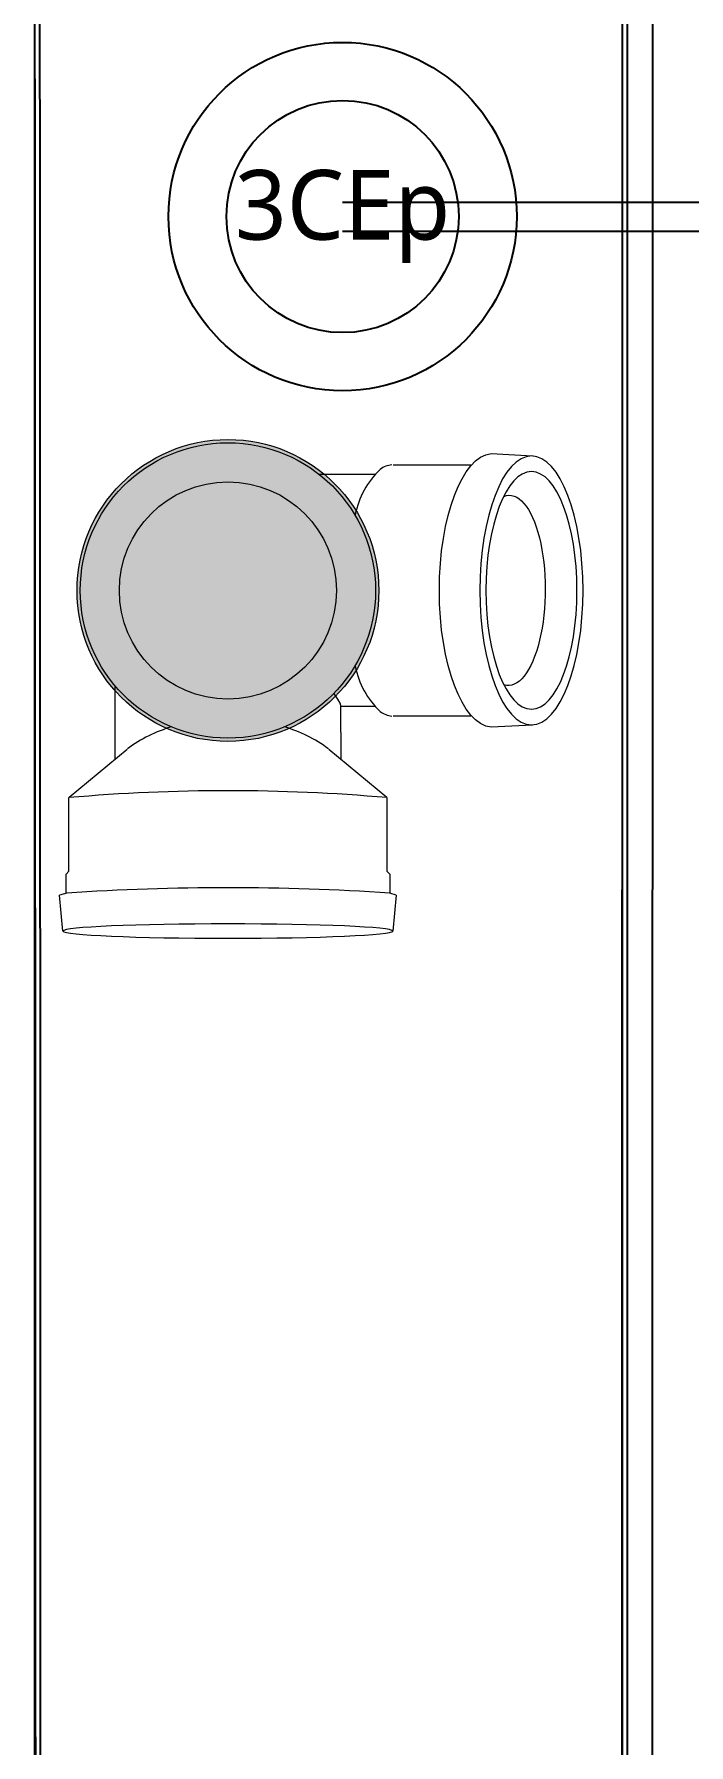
# Model space of a CAD drawing. Header units: centimetres. Extents: x 2191 to 12545, y -680 to 18662.
# Drawn here: x 10863.8 to 10891.9, y 4044.8 to 4118.4 of the extents above; entities that cross this region are included whole.
import ezdxf

# ---------------------------------------------------------------- set-up
doc = ezdxf.new("R2010")
doc.units = ezdxf.units.CM
for name, color, linetype in [('B Aménagement intérieur', 252, 'Continuous'), ('B Général', 252, 'Continuous'), ('C ANNOTATIONS-prestations', 252, 'Continuous'), ('F REMPLISSAGE-vert clair', 252, 'Continuous'), ('F REMPLISSAGE-vert foncé', 252, 'Continuous'), ('prlm-CHAUFF', 4, 'Continuous'), ('prlm-EAU-CHU', 42, 'Continuous'), ('prlm-EAU-EUEV', 25, 'Continuous'), ('prlm-GT', 242, 'Continuous')]:
    doc.layers.add(name, color=color, linetype=linetype)
doc.styles.add('prlm-chauff', font='trebucbi.ttf', dxfattribs={"height": 18})

# ---------------------------------------------------------------- blocks, each defined once
blk = doc.blocks.new('B 70.Groupe-13-1')
at = {"layer": 'B Général', "linetype": 'Continuous'}
blk.add_line((10863.773, 4134.405), (10863.755, 3956.667), dxfattribs=at)
at = {"layer": 'F REMPLISSAGE-vert foncé', "linetype": 'Continuous'}
blk.add_line((10863.773, 4134.405), (10863.755, 3956.667), dxfattribs=at)
blk = doc.blocks.new('B 70.Gaine 150_70')
at = {"layer": 'C ANNOTATIONS-prestations'}
blk.add_line((75, -35), (-75, -35), dxfattribs=at)
blk = doc.blocks.new('xi.aam33')
at = {"layer": 'prlm-EAU-CHU', "color": 0, "lineweight": 13}
for p, q in [((-5.89, 11.331), (-5.799, 13.123)), ((5.799, 13.123), (5.89, 11.331)), ((-5.41, 7.114), (-5.41, 10.463)), ((5.41, 10.463), (5.41, 7.114)), ((6.828, 4.34), (8.907, 6.841)), ((8.922, 6.85), (12.093, 6.85)), ((12.093, 6.85), (12.219, 6.97)), ((12.219, 6.97), (13.031, 6.97)), ((13.12, 7.25), (13.031, 6.97)), ((13.12, 7.25), (14.668, 7.106)), ((-5, 3.931), (-5, 6.323)), ((5, 6.323), (5, 4.87)), ((7.269, 4.87), (4.958, 4.867)), ((8.907, -6.841), (6.828, -4.34)), ((4.091, -4.87), (7.269, -4.87)), ((12.093, -6.85), (8.922, -6.85)), ((12.219, -6.97), (12.093, -6.85)), ((13.031, -6.97), (12.219, -6.97)), ((13.028, -6.944), (13.12, -7.25)), ((14.668, -7.106), (13.12, -7.25))]:
    blk.add_line(p, q, dxfattribs=at)
at = {"layer": 'prlm-EAU-CHU', "color": 0, "lineweight": 13, "flags": 128}
blk.add_lwpolyline([(4.958, 4.867), (4.86, 4.836), (4.68, 4.729), (4.43, 4.564)], dxfattribs=at)
at = {"layer": 'prlm-EAU-CHU', "color": 0, "lineweight": 13}
for radius in [6.36, 4.675]:
    blk.add_circle((0, 0), radius, dxfattribs=at)
for centre, radius, start, end in [((-4.475, 7.136), 0.936, 184.66048, 218.12589), ((4.475, 7.136), 0.936, 321.87411, 355.33952), ((87.178, 0), 78.555, 174.99745, 185.00255), ((119.647, -0.014), 106.844, 176.25229, 183.71904), ((-2.54, 9.094), 3.683, 223.50702, 258.77599), ((2.54, 9.094), 3.683, 281.22401, 316.49298), ((11.683, 0.728), 6.052, 143.44583, 163.86683), ((11.683, -0.728), 6.052, 196.13317, 216.55417)]:
    blk.add_arc(centre, radius, start, end, dxfattribs=at)
at = {"layer": 'prlm-EAU-CHU', "color": 0, "lineweight": 13, "extrusion": (0, 0, -1)}
for centre, major_axis, ratio in [((0, 13.073), (-5.789, 0), 0.383426), ((0, 13.073), (-5.115, 0), 0.383329), ((14.667, 0), (0, -7.101), 0.043635)]:
    blk.add_ellipse(centre, major_axis=major_axis, ratio=ratio, dxfattribs=at)
for centre, major_axis, ratio, start_param, end_param in [((-0.001, 12.093), (4.098, -0.028), 0.383971, 2.986035, 6.398097), ((0, 11.414), (5.894, 0), 0.391508, 0.036281, 3.105311)]:
    blk.add_ellipse(centre, major_axis=major_axis, ratio=ratio, start_param=start_param, end_param=end_param, dxfattribs=at)
blk = doc.blocks.new('xi.3cep100-150')
at = {"layer": 'prlm-CHAUFF', "color": 0}
for radius in [7.5, 5]:
    blk.add_circle((0, 0), radius, dxfattribs=at)
at = {"layer": 'prlm-CHAUFF', "color": 0, "insert": (0, 0), "char_height": 3, "width": 9.78152, "attachment_point": 5, "style": 'prlm-chauff'}
blk.add_mtext('\\pxqc;3CEp', dxfattribs=at)
blk = doc.blocks.new('xi.chu')
at = {"layer": 'prlm-EAU-EUEV', "linetype": 'ByBlock', "lineweight": 5}
blk.add_hatch(color=0, dxfattribs=at).paths.add_polyline_path([(6.5, 0, 1), (-6.5, 0, 1)])
at = {"layer": 'prlm-EAU-EUEV', "color": 0, "linetype": 'ByBlock', "lineweight": 5}
blk.add_circle((0, 0), 6.5, dxfattribs=at)

msp = doc.modelspace()

# ---------------------------------------------------------------- linework, layer by layer
at = {"layer": 'B Aménagement intérieur', "linetype": 'Continuous'}
msp.add_line((10889.083, 4134.423), (10889.065, 4037.911), dxfattribs=at)
at = {"layer": 'F REMPLISSAGE-vert clair'}
msp.add_line((10890.383, 4134.422), (10890.365, 4039.211), dxfattribs=at)
at = {"layer": 'F REMPLISSAGE-vert foncé', "linetype": 'Continuous'}
msp.add_line((10889.083, 4134.423), (10889.065, 4037.911), dxfattribs=at)
at = {"layer": 'F REMPLISSAGE-vert foncé'}
msp.add_line((10890.383, 4134.422), (10890.365, 4039.211), dxfattribs=at)
at = {"layer": 'prlm-CHAUFF', "ltscale": 50}
for p, q in [((10877.037, 4111.186), (10909.066, 4111.186)), ((10877.037, 4109.936), (10909.066, 4109.936))]:
    msp.add_line(p, q, dxfattribs=at)
at = {"layer": 'prlm-GT', "ltscale": 50}
for points in [[(10863.781, 4134.352), (10889.083, 4134.347), (10889.083, 4037.911), (10928.136, 4037.911), (10928.136, 3991.561), (10863.836, 3991.561)], [(10863.994, 4133.474), (10889.296, 4133.469), (10889.296, 4037.033), (10928.349, 4037.033), (10928.349, 3990.683), (10864.049, 3990.683)]]:
    msp.add_lwpolyline(points, close=True, dxfattribs=at)

# ---------------------------------------------------------------- block references
at = {"layer": 'B Aménagement intérieur'}
msp.add_blockref('B 70.Groupe-13-1', (0, 0), dxfattribs=at)
at = {"layer": 'B Aménagement intérieur', "rotation": 270}
msp.add_blockref('B 70.Gaine 150_70', (10898.781, 4064.411), dxfattribs=at)
at = {"layer": 'prlm-CHAUFF', "ltscale": 50}
msp.add_blockref('xi.3cep100-150', (10877.037, 4110.561), dxfattribs=at)
at = {"layer": 'prlm-EAU-CHU', "rotation": 270}
msp.add_blockref('xi.aam33', (10872.099, 4094.461), dxfattribs=at)
at = {"layer": 'prlm-EAU-EUEV', "ltscale": 50}
msp.add_blockref('xi.chu', (10872.099, 4094.461), dxfattribs=at)

doc.saveas('drawing.dxf')
